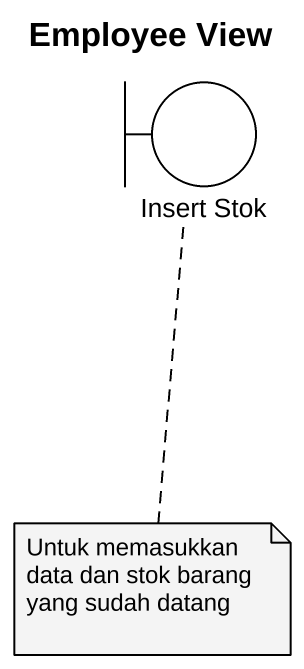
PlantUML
@startuml
title Employee View
boundary "Insert Stok" as Insert_Stok
note bottom of Insert_Stok : Untuk memasukkan data dan stok barang yang sudah datang
@enduml
